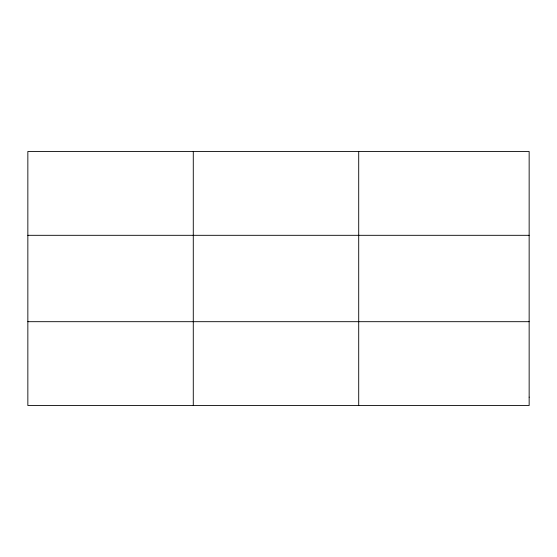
<?xml version="1.0" encoding="UTF-8"?>
<svg xmlns="http://www.w3.org/2000/svg" width="557" height="557" viewBox="0 0 557 557"><rect width="100%" height="100%" fill="white"/><g stroke="black" fill="none" stroke-linecap="round" stroke-linejoin="round"><path stroke-width="0.84" d="M193.279 151.469L193.279 405.531M27.85 235.312L529.15 235.312M27.85 321.688L529.15 321.688M358.708 151.469L358.708 405.531M529.15 397.141L529.15 405.531L27.85 405.531L27.85 151.469L529.15 151.469L529.15 397.141"/></g></svg>
